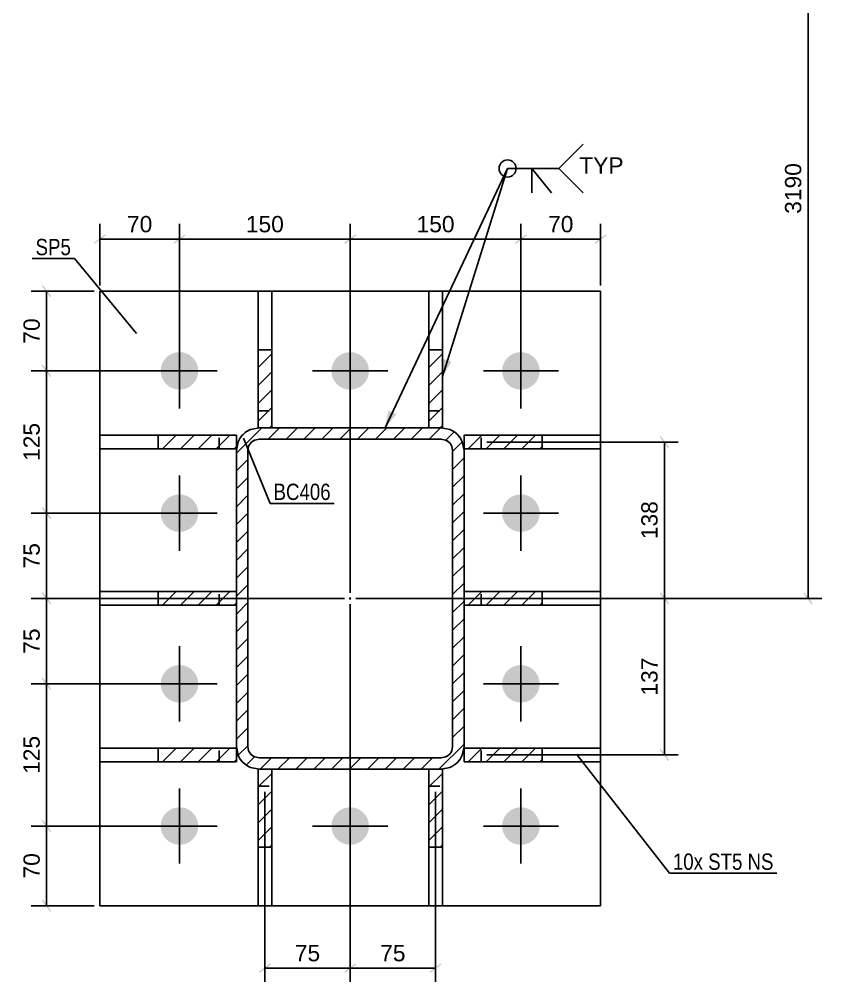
# Model space of a CAD drawing. Header units: millimetres. Extents: x 0 to 841, y 0 to 594.
# Drawn here: x 489.5 to 630.5, y 232.9 to 402 of the extents above; entities that cross this region are included whole.
import ezdxf

# ---------------------------------------------------------------- set-up
doc = ezdxf.new("R2010")
doc.units = ezdxf.units.MM
doc.linetypes.add('DXK_LINE_DOT2', pattern=[3.9198, 1.9599, -1.9599])
doc.linetypes.add('DXK_LINE_DOT3', pattern=[5.9187, 2.979, -0.9799, 0.9799, -0.9799])
doc.styles.add('Arial', font='ARIAL.TTF', dxfattribs={"height": 0.2})
doc.styles.add('Arial Narrow', font='ARIALN.TTF', dxfattribs={"height": 0.2})

# ---------------------------------------------------------------- blocks, each defined once
blk = doc.blocks.new('Part-122566933-2369 - 2287')
at = {"linetype": 'Continuous'}
h = blk.add_hatch(dxfattribs=at)
h.set_pattern_fill('', scale=0.7, style=0, pattern_type=0)
h.set_pattern_definition([(45, (567.6686, 328.9448), (-1.57154, 1.57154), [])])
h.paths.add_polyline_path([(581.39, 328.94), (567.67, 328.94), (567.67, 326.54), (581.39, 326.54)])
at = {"color": 7, "linetype": 'DXK_LINE_DOT2'}
for p, q in [((567.67, 326.54), (567.67, 328.94)), ((581.39, 328.94), (567.67, 328.94)), ((570.67, 326.54), (570.67, 328.94)), ((581.39, 326.54), (567.67, 326.54))]:
    blk.add_line(p, q, dxfattribs=at)
at = {"color": 2, "linetype": 'Continuous'}
for p, q in [((581.39, 328.94), (567.67, 328.94)), ((567.67, 328.94), (567.67, 326.54)), ((591.67, 328.94), (581.39, 328.94)), ((581.39, 326.54), (581.39, 328.94)), ((591.67, 326.54), (591.67, 328.94)), ((567.67, 326.54), (581.39, 326.54)), ((591.67, 326.54), (581.39, 326.54))]:
    blk.add_line(p, q, dxfattribs=at)
blk = doc.blocks.new('Bolt-122566933-2295 - 2287')
at = {"linetype": 'Continuous'}
for points in [[(514.37, 340.24, -1), (520.97, 340.24, -1)], [(544.37, 340.24, -1), (550.97, 340.24, -1)], [(574.37, 340.24, -1), (580.97, 340.24, -1)], [(514.37, 315.24, -1), (520.97, 315.24, -1)], [(574.37, 315.24, -1), (580.97, 315.24, -1)], [(514.37, 285.24, -1), (520.97, 285.24, -1)], [(574.37, 285.24, -1), (580.97, 285.24, -1)], [(514.37, 260.24, -1), (520.97, 260.24, -1)], [(544.37, 260.24, -1), (550.97, 260.24, -1)], [(574.37, 260.24, -1), (580.97, 260.24, -1)]]:
    blk.add_hatch(color=1, dxfattribs=at).paths.add_polyline_path(points)
at = {"color": 1, "linetype": 'Continuous'}
for p, q in [((517.67, 333.64), (517.67, 346.84)), ((547.67, 333.64), (547.67, 346.84)), ((577.67, 333.64), (577.67, 346.84)), ((511.07, 340.24), (524.27, 340.24)), ((541.07, 340.24), (554.27, 340.24)), ((571.07, 340.24), (584.27, 340.24)), ((517.67, 308.64), (517.67, 321.84)), ((577.67, 308.64), (577.67, 321.84)), ((511.07, 315.24), (524.27, 315.24)), ((571.07, 315.24), (584.27, 315.24)), ((517.67, 278.64), (517.67, 291.84)), ((577.67, 278.64), (577.67, 291.84)), ((511.07, 285.24), (524.27, 285.24)), ((571.07, 285.24), (584.27, 285.24)), ((517.67, 253.64), (517.67, 266.84)), ((547.67, 253.64), (547.67, 266.84)), ((577.67, 253.64), (577.67, 266.84)), ((511.07, 260.24), (524.27, 260.24)), ((541.07, 260.24), (554.27, 260.24)), ((571.07, 260.24), (584.27, 260.24))]:
    blk.add_line(p, q, dxfattribs=at)
blk = doc.blocks.new('Part-122566933-2300 - 2287')
at = {"linetype": 'Continuous'}
h = blk.add_hatch(dxfattribs=at)
h.set_pattern_fill('', scale=0.7, style=0, pattern_type=0)
h.set_pattern_definition([(45, (567.3641, 327.7736), (-1.571545, 1.571545), [])])
h.paths.add_polyline_path([(567.67, 326.24), (567.36, 327.77), (566.5, 329.07), (565.2, 329.94), (563.67, 330.24), (531.67, 330.24), (530.14, 329.94), (528.84, 329.07), (527.97, 327.77), (527.67, 326.24), (527.67, 274.24), (527.97, 272.71), (528.84, 271.41), (530.14, 270.55), (531.67, 270.24), (563.67, 270.24), (565.2, 270.55), (566.5, 271.41), (567.36, 272.71), (567.67, 274.24)])
h.paths.add_polyline_path([(565.52, 273.48), (565.08, 272.83), (564.43, 272.4), (563.67, 272.24), (531.67, 272.24), (530.9, 272.4), (530.25, 272.83), (529.82, 273.48), (529.67, 274.24), (529.67, 326.24), (529.82, 327.01), (530.25, 327.66), (530.9, 328.09), (531.67, 328.24), (563.67, 328.24), (564.43, 328.09), (565.08, 327.66), (565.52, 327.01), (565.67, 326.24), (565.67, 274.24)])
blk.add_hatch(color=30, dxfattribs=at).paths.add_polyline_path([(547.67, 300.14, -1), (547.67, 300.34, -1)])
at = {"color": 7, "linetype": 'DXK_LINE_DOT2'}
for p, q in [((530.14, 329.94), (531.67, 330.24)), ((531.67, 330.24), (563.67, 330.24)), ((563.67, 330.24), (565.2, 329.94)), ((531.67, 328.24), (530.9, 328.09)), ((531.67, 328.24), (563.67, 328.24)), ((564.43, 328.09), (563.67, 328.24)), ((527.67, 326.24), (527.97, 327.77)), ((529.82, 327.01), (529.67, 326.24)), ((565.67, 326.24), (565.52, 327.01)), ((567.36, 327.77), (567.67, 326.24)), ((527.67, 274.24), (527.67, 326.24)), ((529.67, 274.24), (529.67, 326.24)), ((565.67, 274.24), (565.67, 326.24)), ((567.67, 274.24), (567.67, 326.24)), ((527.97, 272.71), (527.67, 274.24)), ((529.67, 274.24), (529.82, 273.48)), ((565.52, 273.48), (565.67, 274.24)), ((567.67, 274.24), (567.36, 272.71)), ((530.9, 272.4), (531.67, 272.24)), ((563.67, 272.24), (564.43, 272.4)), ((531.67, 272.24), (563.67, 272.24)), ((531.67, 270.24), (530.14, 270.55)), ((531.67, 270.24), (563.67, 270.24)), ((565.2, 270.55), (563.67, 270.24))]:
    blk.add_line(p, q, dxfattribs=at)
at = {"color": 2, "linetype": 'Continuous'}
for p, q in [((531.67, 330.24), (530.14, 329.94)), ((531.67, 330.24), (531.67, 330.24)), ((531.67, 330.24), (563.67, 330.24)), ((563.67, 330.24), (563.67, 330.24)), ((565.2, 329.94), (563.67, 330.24)), ((530.9, 328.09), (531.67, 328.24)), ((531.67, 328.24), (531.67, 328.24)), ((531.67, 328.24), (563.67, 328.24)), ((563.67, 328.24), (563.67, 328.24)), ((563.67, 328.24), (564.43, 328.09)), ((527.97, 327.77), (527.67, 326.24)), ((529.67, 326.24), (529.82, 327.01)), ((565.52, 327.01), (565.67, 326.24)), ((567.67, 326.24), (567.36, 327.77)), ((527.67, 326.24), (527.67, 326.24)), ((527.67, 274.24), (527.67, 326.24)), ((529.67, 326.24), (529.67, 326.24)), ((529.67, 274.24), (529.67, 326.24)), ((565.67, 326.24), (565.67, 326.24)), ((565.67, 274.24), (565.67, 326.24)), ((567.67, 326.24), (567.67, 326.24)), ((567.67, 274.24), (567.67, 326.24)), ((527.67, 274.24), (527.67, 274.24)), ((527.67, 274.24), (527.97, 272.71)), ((529.67, 274.24), (529.67, 274.24)), ((529.82, 273.48), (529.67, 274.24)), ((565.67, 274.24), (565.52, 273.48)), ((565.67, 274.24), (565.67, 274.24)), ((567.36, 272.71), (567.67, 274.24)), ((567.67, 274.24), (567.67, 274.24)), ((531.67, 272.24), (530.9, 272.4)), ((564.43, 272.4), (563.67, 272.24)), ((531.67, 272.24), (531.67, 272.24)), ((531.67, 272.24), (563.67, 272.24)), ((563.67, 272.24), (563.67, 272.24)), ((530.14, 270.55), (531.67, 270.24)), ((531.67, 270.24), (531.67, 270.24)), ((531.67, 270.24), (563.67, 270.24)), ((563.67, 270.24), (565.2, 270.55)), ((563.67, 270.24), (563.67, 270.24))]:
    blk.add_line(p, q, dxfattribs=at)
at = {"color": 30, "linetype": 'DXK_LINE_DOT3'}
blk.add_line((547.67, 300.24), (547.67, 300.24), dxfattribs=at)
at = {"color": 30, "linetype": 'Continuous'}
blk.add_circle((547.67, 300.24), 0.1, dxfattribs=at)
at = {"color": 7, "linetype": 'DXK_LINE_DOT2'}
for centre, radius, start, end in [((531.67, 326.24), 4, 112.5, 157.5), ((563.67, 326.24), 4, 22.5, 67.5), ((531.67, 326.24), 2, 112.5, 157.5), ((563.67, 326.24), 2, 22.5, 67.5), ((531.67, 274.24), 4, 202.5, 247.5), ((531.67, 274.24), 2, 202.5, 247.5), ((563.67, 274.24), 2, 292.5, 337.5), ((563.67, 274.24), 4, 292.5, 337.5)]:
    blk.add_arc(centre, radius, start, end, dxfattribs=at)
at = {"color": 2, "linetype": 'Continuous'}
for centre, radius, start, end in [((531.67, 326.24), 4, 112.5, 157.5), ((563.67, 326.24), 4, 22.5, 67.5), ((531.67, 326.24), 2, 112.5, 157.5), ((563.67, 326.24), 2, 22.5, 67.5), ((531.67, 274.24), 4, 202.5, 247.5), ((531.67, 274.24), 2, 202.5, 247.5), ((563.67, 274.24), 2, 292.5, 337.5), ((563.67, 274.24), 4, 292.5, 337.5)]:
    blk.add_arc(centre, radius, start, end, dxfattribs=at)
blk = doc.blocks.new('Part-122566933-2352 - 2287')
at = {"color": 2, "linetype": 'Continuous'}
for p, q in [((503.67, 246.24), (503.67, 354.24)), ((503.67, 354.24), (591.67, 354.24)), ((591.67, 246.24), (591.67, 354.24)), ((591.67, 246.24), (503.67, 246.24))]:
    blk.add_line(p, q, dxfattribs=at)
at = {"color": 7, "linetype": 'DXK_LINE_DOT2'}
for p, q in [((533.87, 354.24), (503.67, 354.24)), ((503.67, 246.24), (533.87, 246.24))]:
    blk.add_line(p, q, dxfattribs=at)
blk = doc.blocks.new('Part-122566933-2364 - 2287')
at = {"linetype": 'Continuous'}
h = blk.add_hatch(dxfattribs=at)
h.set_pattern_fill('', scale=0.7, style=0, pattern_type=0)
h.set_pattern_definition([(45, (567.6686, 301.4448), (-1.57154, 1.57154), [])])
h.paths.add_polyline_path([(581.39, 301.44), (567.67, 301.44), (567.67, 299.04), (581.39, 299.04)])
at = {"color": 7, "linetype": 'DXK_LINE_DOT2'}
for p, q in [((567.67, 299.04), (567.67, 301.44)), ((581.39, 301.44), (567.67, 301.44)), ((570.67, 299.04), (570.67, 301.44)), ((581.39, 299.04), (567.67, 299.04))]:
    blk.add_line(p, q, dxfattribs=at)
at = {"color": 2, "linetype": 'Continuous'}
for p, q in [((581.39, 301.44), (567.67, 301.44)), ((567.67, 301.44), (567.67, 299.04)), ((591.67, 301.44), (581.39, 301.44)), ((581.39, 299.04), (581.39, 301.44)), ((591.67, 299.04), (591.67, 301.44)), ((567.67, 299.04), (581.39, 299.04)), ((591.67, 299.04), (581.39, 299.04))]:
    blk.add_line(p, q, dxfattribs=at)
blk = doc.blocks.new('Part-122566933-2374 - 2287')
at = {"linetype": 'Continuous'}
h = blk.add_hatch(dxfattribs=at)
h.set_pattern_fill('', scale=0.7, style=0, pattern_type=0)
h.set_pattern_definition([(45, (567.6686, 273.9448), (-1.57154, 1.57154), [])])
h.paths.add_polyline_path([(581.39, 273.94), (567.67, 273.94), (567.67, 271.54), (581.39, 271.54)])
at = {"color": 7, "linetype": 'DXK_LINE_DOT2'}
for p, q in [((567.67, 271.54), (567.67, 273.94)), ((581.39, 273.94), (567.67, 273.94)), ((570.67, 271.54), (570.67, 273.94)), ((581.39, 271.54), (567.67, 271.54))]:
    blk.add_line(p, q, dxfattribs=at)
at = {"color": 2, "linetype": 'Continuous'}
for p, q in [((581.39, 273.94), (567.67, 273.94)), ((567.67, 273.94), (567.67, 271.54)), ((591.67, 273.94), (581.39, 273.94)), ((581.39, 271.54), (581.39, 273.94)), ((591.67, 271.54), (591.67, 273.94)), ((567.67, 271.54), (581.39, 271.54)), ((591.67, 271.54), (581.39, 271.54))]:
    blk.add_line(p, q, dxfattribs=at)
blk = doc.blocks.new('Part-122566933-2379 - 2287')
at = {"linetype": 'Continuous'}
h = blk.add_hatch(dxfattribs=at)
h.set_pattern_fill('', scale=0.7, style=0, pattern_type=0)
h.set_pattern_definition([(45, (513.9508, 301.4448), (-1.57154, 1.57154), [])])
h.paths.add_polyline_path([(527.67, 301.44), (513.95, 301.44), (513.95, 299.04), (527.67, 299.04)])
at = {"color": 2, "linetype": 'Continuous'}
for p, q in [((503.67, 301.44), (513.95, 301.44)), ((503.67, 299.04), (503.67, 301.44)), ((513.95, 301.44), (527.67, 301.44)), ((513.95, 299.04), (513.95, 301.44)), ((527.67, 301.44), (527.67, 299.04)), ((513.95, 299.04), (503.67, 299.04)), ((527.67, 299.04), (513.95, 299.04))]:
    blk.add_line(p, q, dxfattribs=at)
at = {"color": 7, "linetype": 'DXK_LINE_DOT2'}
for p, q in [((513.95, 301.44), (527.67, 301.44)), ((524.67, 299.04), (524.67, 301.44)), ((527.67, 301.44), (527.67, 299.04)), ((513.95, 299.04), (527.67, 299.04))]:
    blk.add_line(p, q, dxfattribs=at)
blk = doc.blocks.new('Part-122566933-2384 - 2287')
at = {"linetype": 'Continuous'}
h = blk.add_hatch(dxfattribs=at)
h.set_pattern_fill('', scale=0.7, style=0, pattern_type=0)
h.set_pattern_definition([(45, (513.9508, 328.9448), (-1.57154, 1.57154), [])])
h.paths.add_polyline_path([(527.67, 328.94), (513.95, 328.94), (513.95, 326.54), (527.67, 326.54)])
at = {"color": 2, "linetype": 'Continuous'}
for p, q in [((503.67, 328.94), (513.95, 328.94)), ((503.67, 326.54), (503.67, 328.94)), ((513.95, 328.94), (527.67, 328.94)), ((513.95, 326.54), (513.95, 328.94)), ((527.67, 328.94), (527.67, 326.54)), ((513.95, 326.54), (503.67, 326.54)), ((527.67, 326.54), (513.95, 326.54))]:
    blk.add_line(p, q, dxfattribs=at)
at = {"color": 7, "linetype": 'DXK_LINE_DOT2'}
for p, q in [((513.95, 328.94), (527.67, 328.94)), ((524.67, 326.54), (524.67, 328.94)), ((527.67, 328.94), (527.67, 326.54)), ((513.95, 326.54), (527.67, 326.54))]:
    blk.add_line(p, q, dxfattribs=at)
blk = doc.blocks.new('Part-122566933-2389 - 2287')
at = {"linetype": 'Continuous'}
h = blk.add_hatch(dxfattribs=at)
h.set_pattern_fill('', scale=0.7, style=0, pattern_type=0)
h.set_pattern_definition([(45, (513.9508, 273.9448), (-1.57154, 1.57154), [])])
h.paths.add_polyline_path([(527.67, 273.94), (513.95, 273.94), (513.95, 271.54), (527.67, 271.54)])
at = {"color": 2, "linetype": 'Continuous'}
for p, q in [((503.67, 273.94), (513.95, 273.94)), ((503.67, 271.54), (503.67, 273.94)), ((513.95, 273.94), (527.67, 273.94)), ((513.95, 271.54), (513.95, 273.94)), ((527.67, 273.94), (527.67, 271.54)), ((513.95, 271.54), (503.67, 271.54)), ((527.67, 271.54), (513.95, 271.54))]:
    blk.add_line(p, q, dxfattribs=at)
at = {"color": 7, "linetype": 'DXK_LINE_DOT2'}
for p, q in [((513.95, 273.94), (527.67, 273.94)), ((524.67, 271.54), (524.67, 273.94)), ((527.67, 273.94), (527.67, 271.54)), ((513.95, 271.54), (527.67, 271.54))]:
    blk.add_line(p, q, dxfattribs=at)
blk = doc.blocks.new('Part-122566933-2394 - 2287')
at = {"linetype": 'Continuous'}
h = blk.add_hatch(dxfattribs=at)
h.set_pattern_fill('', scale=0.7, style=0, pattern_type=0)
h.set_pattern_definition([(45, (531.4686, 270.2448), (-1.57154, 1.57154), [])])
h.paths.add_polyline_path([(533.87, 270.24), (531.47, 270.24), (531.47, 256.53), (533.87, 256.53)])
at = {"color": 7, "linetype": 'DXK_LINE_DOT2'}
for p, q in [((531.47, 256.53), (531.47, 270.24)), ((533.87, 270.24), (531.47, 270.24)), ((533.87, 256.53), (533.87, 270.24)), ((531.47, 267.24), (533.87, 267.24))]:
    blk.add_line(p, q, dxfattribs=at)
at = {"color": 2, "linetype": 'Continuous'}
for p, q in [((533.87, 270.24), (531.47, 270.24)), ((531.47, 270.24), (531.47, 256.53)), ((533.87, 256.53), (533.87, 270.24)), ((531.47, 246.24), (531.47, 256.53)), ((531.47, 256.53), (533.87, 256.53)), ((533.87, 246.24), (533.87, 256.53)), ((531.47, 246.24), (533.87, 246.24))]:
    blk.add_line(p, q, dxfattribs=at)
blk = doc.blocks.new('Part-122566933-2399 - 2287')
at = {"linetype": 'Continuous'}
h = blk.add_hatch(dxfattribs=at)
h.set_pattern_fill('', scale=0.7, style=0, pattern_type=0)
h.set_pattern_definition([(45, (561.4686, 270.2448), (-1.57154, 1.57154), [])])
h.paths.add_polyline_path([(563.87, 270.24), (561.47, 270.24), (561.47, 256.53), (563.87, 256.53)])
at = {"color": 7, "linetype": 'DXK_LINE_DOT2'}
for p, q in [((561.47, 256.53), (561.47, 270.24)), ((563.87, 270.24), (561.47, 270.24)), ((563.87, 256.53), (563.87, 270.24)), ((561.47, 267.24), (563.87, 267.24))]:
    blk.add_line(p, q, dxfattribs=at)
at = {"color": 2, "linetype": 'Continuous'}
for p, q in [((563.87, 270.24), (561.47, 270.24)), ((561.47, 270.24), (561.47, 256.53)), ((563.87, 256.53), (563.87, 270.24)), ((561.47, 246.24), (561.47, 256.53)), ((561.47, 256.53), (563.87, 256.53)), ((563.87, 246.24), (563.87, 256.53)), ((561.47, 246.24), (563.87, 246.24))]:
    blk.add_line(p, q, dxfattribs=at)
blk = doc.blocks.new('Part-122566933-2404 - 2287')
at = {"linetype": 'Continuous'}
h = blk.add_hatch(dxfattribs=at)
h.set_pattern_fill('', scale=0.7, style=0, pattern_type=0)
h.set_pattern_definition([(45, (531.4686, 343.962), (-1.57154, 1.57154), [])])
h.paths.add_polyline_path([(533.87, 343.96), (531.47, 343.96), (531.47, 330.24), (533.87, 330.24)])
at = {"color": 2, "linetype": 'Continuous'}
for p, q in [((531.47, 354.24), (533.87, 354.24)), ((531.47, 343.96), (531.47, 354.24)), ((533.87, 343.96), (533.87, 354.24)), ((531.47, 330.24), (531.47, 343.96)), ((531.47, 343.96), (533.87, 343.96)), ((533.87, 343.96), (533.87, 330.24)), ((533.87, 330.24), (531.47, 330.24))]:
    blk.add_line(p, q, dxfattribs=at)
at = {"color": 7, "linetype": 'DXK_LINE_DOT2'}
for p, q in [((531.47, 330.24), (531.47, 343.96)), ((533.87, 343.96), (533.87, 330.24)), ((531.47, 333.24), (533.87, 333.24)), ((533.87, 330.24), (531.47, 330.24))]:
    blk.add_line(p, q, dxfattribs=at)
blk = doc.blocks.new('Part-122566933-2409 - 2287')
at = {"linetype": 'Continuous'}
h = blk.add_hatch(dxfattribs=at)
h.set_pattern_fill('', scale=0.7, style=0, pattern_type=0)
h.set_pattern_definition([(45, (561.4686, 343.962), (-1.57154, 1.57154), [])])
h.paths.add_polyline_path([(563.87, 343.96), (561.47, 343.96), (561.47, 330.24), (563.87, 330.24)])
at = {"color": 2, "linetype": 'Continuous'}
for p, q in [((561.47, 354.24), (563.87, 354.24)), ((561.47, 343.96), (561.47, 354.24)), ((563.87, 343.96), (563.87, 354.24)), ((561.47, 330.24), (561.47, 343.96)), ((561.47, 343.96), (563.87, 343.96)), ((563.87, 343.96), (563.87, 330.24)), ((563.87, 330.24), (561.47, 330.24))]:
    blk.add_line(p, q, dxfattribs=at)
at = {"color": 7, "linetype": 'DXK_LINE_DOT2'}
for p, q in [((561.47, 330.24), (561.47, 343.96)), ((563.87, 343.96), (563.87, 330.24)), ((561.47, 333.24), (563.87, 333.24)), ((563.87, 330.24), (561.47, 330.24))]:
    blk.add_line(p, q, dxfattribs=at)
blk = doc.blocks.new('StraightDimension-122566933-2472 - 2287')
at = {"linetype": 'Continuous'}
for points in [[(576.77, 362.57), (576.57, 362.72), (578.57, 364.22), (578.77, 364.07)], [(592.57, 364.22), (592.77, 364.07), (590.77, 362.57), (590.57, 362.72)]]:
    blk.add_hatch(color=7, dxfattribs=at).paths.add_polyline_path(points)
at = {"color": 7, "linetype": 'Continuous'}
for p, q in [((577.67, 341.24), (577.67, 366.1)), ((591.67, 355.24), (591.67, 366.1)), ((577.67, 363.4), (591.67, 363.4))]:
    blk.add_line(p, q, dxfattribs=at)
at = {"color": 0}
blk.add_wipeout([(587.49, 364), (587.49, 368.2), (581.85, 368.2), (581.85, 364)], dxfattribs=at)
at = {"color": 3, "style": 'Arial'}
blk.add_text('70', height=2.865, dxfattribs=at).set_placement((582.45, 364.6))
blk = doc.blocks.new('StraightDimension-122566933-3503 - 2287')
at = {"linetype": 'Continuous'}
for points in [[(493.48, 316.14), (493.63, 316.34), (495.13, 314.34), (494.98, 314.14)], [(495.13, 299.34), (494.98, 299.14), (493.48, 301.14), (493.63, 301.34)]]:
    blk.add_hatch(color=7, dxfattribs=at).paths.add_polyline_path(points)
at = {"color": 7, "linetype": 'Continuous'}
for p, q in [((516.67, 315.24), (491.61, 315.24)), ((494.31, 300.24), (494.31, 315.24)), ((546.67, 300.24), (491.61, 300.24))]:
    blk.add_line(p, q, dxfattribs=at)
at = {"color": 0}
blk.add_wipeout([(493.71, 310.56), (489.51, 310.56), (489.51, 304.92), (493.71, 304.92)], dxfattribs=at)
at = {"color": 3, "style": 'Arial'}
blk.add_text('75', height=2.865, rotation=90.0002, dxfattribs=at).set_placement((493.11, 305.52))
blk = doc.blocks.new('StraightDimension-122566933-3504 - 2287')
at = {"linetype": 'Continuous'}
for points in [[(493.48, 301.14), (493.63, 301.34), (495.13, 299.34), (494.98, 299.14)], [(495.13, 284.34), (494.98, 284.14), (493.48, 286.14), (493.63, 286.34)]]:
    blk.add_hatch(color=7, dxfattribs=at).paths.add_polyline_path(points)
at = {"color": 7, "linetype": 'Continuous'}
for p, q in [((546.67, 300.24), (491.61, 300.24)), ((494.31, 285.24), (494.31, 300.24)), ((516.67, 285.24), (491.61, 285.24))]:
    blk.add_line(p, q, dxfattribs=at)
at = {"color": 0}
blk.add_wipeout([(493.71, 295.56), (489.51, 295.56), (489.51, 289.92), (493.71, 289.92)], dxfattribs=at)
at = {"color": 3, "style": 'Arial'}
blk.add_text('75', height=2.865, rotation=90.0002, dxfattribs=at).set_placement((493.11, 290.52))
blk = doc.blocks.new('StraightDimension-122566933-3501 - 2287')
at = {"linetype": 'Continuous'}
for points in [[(493.48, 355.14), (493.63, 355.34), (495.13, 353.34), (494.98, 353.14)], [(495.13, 339.34), (494.98, 339.14), (493.48, 341.14), (493.63, 341.34)]]:
    blk.add_hatch(color=7, dxfattribs=at).paths.add_polyline_path(points)
at = {"color": 7, "linetype": 'Continuous'}
for p, q in [((502.67, 354.24), (491.61, 354.24)), ((494.31, 340.24), (494.31, 354.24)), ((516.67, 340.24), (491.61, 340.24))]:
    blk.add_line(p, q, dxfattribs=at)
at = {"color": 0}
blk.add_wipeout([(493.71, 350.07), (489.51, 350.07), (489.51, 344.42), (493.71, 344.42)], dxfattribs=at)
at = {"color": 3, "style": 'Arial'}
blk.add_text('70', height=2.865, rotation=90.0002, dxfattribs=at).set_placement((493.11, 345.02))
blk = doc.blocks.new('StraightDimension-122566933-2513 - 2287')
at = {"linetype": 'Continuous'}
for points in [[(602.07, 328.64), (602.22, 328.84), (603.72, 326.84), (603.57, 326.64)], [(603.72, 299.34), (603.57, 299.14), (602.07, 301.14), (602.22, 301.34)]]:
    blk.add_hatch(color=7, dxfattribs=at).paths.add_polyline_path(points)
at = {"color": 7, "linetype": 'Continuous'}
for p, q in [((571.67, 327.74), (605.29, 327.74)), ((602.89, 300.24), (602.89, 327.74)), ((548.67, 300.24), (605.29, 300.24))]:
    blk.add_line(p, q, dxfattribs=at)
at = {"color": 0}
blk.add_wipeout([(602.29, 317.93), (598.09, 317.93), (598.09, 310.06), (602.29, 310.06)], dxfattribs=at)
at = {"color": 3, "style": 'Arial'}
blk.add_text('138', height=2.865, rotation=90.0002, dxfattribs=at).set_placement((601.69, 310.66))
blk = doc.blocks.new('StraightDimension-122566933-2533 - 2287')
at = {"linetype": 'Continuous'}
for points in [[(546.77, 234.45), (546.57, 234.6), (548.57, 236.1), (548.77, 235.95)], [(563.57, 236.1), (563.77, 235.95), (561.77, 234.45), (561.57, 234.6)]]:
    blk.add_hatch(color=7, dxfattribs=at).paths.add_polyline_path(points)
at = {"color": 7, "linetype": 'Continuous'}
for p, q in [((547.67, 299.24), (547.67, 232.87)), ((562.67, 266.24), (562.67, 232.87)), ((547.67, 235.27), (562.67, 235.27))]:
    blk.add_line(p, q, dxfattribs=at)
at = {"color": 0}
blk.add_wipeout([(557.99, 235.87), (557.99, 240.07), (552.34, 240.07), (552.34, 235.87)], dxfattribs=at)
at = {"color": 3, "style": 'Arial'}
blk.add_text('75', height=2.865, dxfattribs=at).set_placement((552.94, 236.47))
blk = doc.blocks.new('StraightDimension-122566933-2492 - 2287')
at = {"linetype": 'Continuous'}
for points in [[(516.77, 362.57), (516.57, 362.72), (518.57, 364.22), (518.77, 364.07)], [(548.57, 364.22), (548.77, 364.07), (546.77, 362.57), (546.57, 362.72)]]:
    blk.add_hatch(color=7, dxfattribs=at).paths.add_polyline_path(points)
at = {"color": 7, "linetype": 'Continuous'}
for p, q in [((517.67, 341.24), (517.67, 366.1)), ((547.67, 301.24), (547.67, 366.1)), ((517.67, 363.4), (547.67, 363.4))]:
    blk.add_line(p, q, dxfattribs=at)
at = {"color": 0}
blk.add_wipeout([(536.6, 364), (536.6, 368.2), (528.73, 368.2), (528.73, 364)], dxfattribs=at)
at = {"color": 3, "style": 'Arial'}
blk.add_text('150', height=2.865, dxfattribs=at).set_placement((529.33, 364.6))
blk = doc.blocks.new('StraightDimension-122566933-2502 - 2287')
at = {"linetype": 'Continuous'}
for points in [[(502.77, 362.57), (502.57, 362.72), (504.57, 364.22), (504.77, 364.07)], [(518.57, 364.22), (518.77, 364.07), (516.77, 362.57), (516.57, 362.72)]]:
    blk.add_hatch(color=7, dxfattribs=at).paths.add_polyline_path(points)
at = {"color": 7, "linetype": 'Continuous'}
for p, q in [((503.67, 355.24), (503.67, 366.1)), ((517.67, 341.24), (517.67, 366.1)), ((503.67, 363.4), (517.67, 363.4))]:
    blk.add_line(p, q, dxfattribs=at)
at = {"color": 0}
blk.add_wipeout([(513.49, 364), (513.49, 368.2), (507.84, 368.2), (507.84, 364)], dxfattribs=at)
at = {"color": 3, "style": 'Arial'}
blk.add_text('70', height=2.865, dxfattribs=at).set_placement((508.44, 364.6))
blk = doc.blocks.new('StraightDimension-122566933-2519 - 2287')
at = {"linetype": 'Continuous'}
for points in [[(602.07, 301.14), (602.22, 301.34), (603.72, 299.34), (603.57, 299.14)], [(603.72, 271.84), (603.57, 271.64), (602.07, 273.64), (602.22, 273.84)]]:
    blk.add_hatch(color=7, dxfattribs=at).paths.add_polyline_path(points)
at = {"color": 7, "linetype": 'Continuous'}
for p, q in [((548.67, 300.24), (605.29, 300.24)), ((602.89, 272.74), (602.89, 300.24)), ((571.67, 272.74), (605.29, 272.74))]:
    blk.add_line(p, q, dxfattribs=at)
at = {"color": 0}
blk.add_wipeout([(602.29, 290.43), (598.09, 290.43), (598.09, 282.56), (602.29, 282.56)], dxfattribs=at)
at = {"color": 3, "style": 'Arial'}
blk.add_text('137', height=2.865, rotation=90.0002, dxfattribs=at).set_placement((601.69, 283.16))
blk = doc.blocks.new('StraightDimension-122566933-2440 - 2287')
at = {"linetype": 'Continuous'}
for points in [[(627.31, 445.25), (627.46, 445.45), (628.96, 443.45), (628.81, 443.25)], [(628.96, 299.34), (628.81, 299.14), (627.31, 301.14), (627.46, 301.34)]]:
    blk.add_hatch(color=7, dxfattribs=at).paths.add_polyline_path(points)
at = {"color": 7, "linetype": 'Continuous'}
for p, q in [((548.67, 444.35), (630.54, 444.35)), ((628.14, 300.24), (628.14, 444.35)), ((568.67, 300.24), (630.54, 300.24))]:
    blk.add_line(p, q, dxfattribs=at)
at = {"color": 0}
blk.add_wipeout([(627.54, 377.34), (623.34, 377.34), (623.34, 367.25), (627.54, 367.25)], dxfattribs=at)
at = {"color": 3, "style": 'Arial'}
blk.add_text('3190', height=2.865, rotation=90.0002, dxfattribs=at).set_placement((626.94, 367.85))
blk = doc.blocks.new('StraightDimension-122566933-2526 - 2287')
at = {"linetype": 'Continuous'}
for points in [[(531.77, 234.45), (531.57, 234.6), (533.57, 236.1), (533.77, 235.95)], [(548.57, 236.1), (548.77, 235.95), (546.77, 234.45), (546.57, 234.6)]]:
    blk.add_hatch(color=7, dxfattribs=at).paths.add_polyline_path(points)
at = {"color": 7, "linetype": 'Continuous'}
for p, q in [((547.67, 299.24), (547.67, 232.87)), ((532.67, 266.24), (532.67, 232.87)), ((532.67, 235.27), (547.67, 235.27))]:
    blk.add_line(p, q, dxfattribs=at)
at = {"color": 0}
blk.add_wipeout([(542.99, 235.87), (542.99, 240.07), (537.34, 240.07), (537.34, 235.87)], dxfattribs=at)
at = {"color": 3, "style": 'Arial'}
blk.add_text('75', height=2.865, dxfattribs=at).set_placement((537.94, 236.47))
blk = doc.blocks.new('StraightDimension-122566933-2482 - 2287')
at = {"linetype": 'Continuous'}
for points in [[(546.77, 362.57), (546.57, 362.72), (548.57, 364.22), (548.77, 364.07)], [(578.57, 364.22), (578.77, 364.07), (576.77, 362.57), (576.57, 362.72)]]:
    blk.add_hatch(color=7, dxfattribs=at).paths.add_polyline_path(points)
at = {"color": 7, "linetype": 'Continuous'}
for p, q in [((547.67, 301.24), (547.67, 366.1)), ((577.67, 341.24), (577.67, 366.1)), ((547.67, 363.4), (577.67, 363.4))]:
    blk.add_line(p, q, dxfattribs=at)
at = {"color": 0}
blk.add_wipeout([(566.6, 364), (566.6, 368.2), (558.73, 368.2), (558.73, 364)], dxfattribs=at)
at = {"color": 3, "style": 'Arial'}
blk.add_text('150', height=2.865, dxfattribs=at).set_placement((559.33, 364.6))
blk = doc.blocks.new('StraightDimension-122566933-3502 - 2287')
at = {"linetype": 'Continuous'}
for points in [[(493.48, 341.14), (493.63, 341.34), (495.13, 339.34), (494.98, 339.14)], [(495.13, 314.34), (494.98, 314.14), (493.48, 316.14), (493.63, 316.34)]]:
    blk.add_hatch(color=7, dxfattribs=at).paths.add_polyline_path(points)
at = {"color": 7, "linetype": 'Continuous'}
for p, q in [((516.67, 340.24), (491.61, 340.24)), ((494.31, 315.24), (494.31, 340.24)), ((516.67, 315.24), (491.61, 315.24))]:
    blk.add_line(p, q, dxfattribs=at)
at = {"color": 0}
blk.add_wipeout([(493.71, 331.68), (489.51, 331.68), (489.51, 323.81), (493.71, 323.81)], dxfattribs=at)
at = {"color": 3, "style": 'Arial'}
blk.add_text('125', height=2.865, rotation=90.0002, dxfattribs=at).set_placement((493.11, 324.41))
blk = doc.blocks.new('StraightDimension-122566933-3505 - 2287')
at = {"linetype": 'Continuous'}
for points in [[(493.48, 286.14), (493.63, 286.34), (495.13, 284.34), (494.98, 284.14)], [(495.13, 259.34), (494.98, 259.14), (493.48, 261.14), (493.63, 261.34)]]:
    blk.add_hatch(color=7, dxfattribs=at).paths.add_polyline_path(points)
at = {"color": 7, "linetype": 'Continuous'}
for p, q in [((516.67, 285.24), (491.61, 285.24)), ((494.31, 260.24), (494.31, 285.24)), ((516.67, 260.24), (491.61, 260.24))]:
    blk.add_line(p, q, dxfattribs=at)
at = {"color": 0}
blk.add_wipeout([(493.71, 276.68), (489.51, 276.68), (489.51, 268.81), (493.71, 268.81)], dxfattribs=at)
at = {"color": 3, "style": 'Arial'}
blk.add_text('125', height=2.865, rotation=90.0002, dxfattribs=at).set_placement((493.11, 269.41))
blk = doc.blocks.new('StraightDimension-122566933-3506 - 2287')
at = {"linetype": 'Continuous'}
for points in [[(493.48, 261.14), (493.63, 261.34), (495.13, 259.34), (494.98, 259.14)], [(495.13, 245.34), (494.98, 245.14), (493.48, 247.14), (493.63, 247.34)]]:
    blk.add_hatch(color=7, dxfattribs=at).paths.add_polyline_path(points)
at = {"color": 7, "linetype": 'Continuous'}
for p, q in [((516.67, 260.24), (491.61, 260.24)), ((494.31, 246.24), (494.31, 260.24)), ((502.67, 246.24), (491.61, 246.24))]:
    blk.add_line(p, q, dxfattribs=at)
at = {"color": 0}
blk.add_wipeout([(493.71, 256.07), (489.51, 256.07), (489.51, 250.42), (493.71, 250.42)], dxfattribs=at)
at = {"color": 3, "style": 'Arial'}
blk.add_text('70', height=2.865, rotation=90.0002, dxfattribs=at).set_placement((493.11, 251.02))
blk = doc.blocks.new('MarkSet-122566933-2731 - 2287')
at = {"color": 0}
for points in [[(609.68, 252.55), (609.68, 255.55), (604.38, 255.55), (604.38, 252.55)], [(616.6, 252.55), (616.6, 255.55), (610.58, 255.55), (610.58, 252.55)], [(622.07, 252.55), (622.07, 255.55), (617.5, 255.55), (617.5, 252.55)]]:
    blk.add_wipeout(points, dxfattribs=at)
for points in [[(609.68, 252.55), (609.68, 255.55), (604.38, 255.55), (604.38, 252.55)], [(616.6, 252.55), (616.6, 255.55), (610.58, 255.55), (610.58, 252.55)], [(622.07, 252.55), (622.07, 255.55), (617.5, 255.55), (617.5, 252.55)]]:
    blk.add_wipeout(points, dxfattribs=at)
at = {"color": 30, "linetype": 'Continuous'}
for p, q in [((587.42, 272.86), (603.78, 251.95)), ((603.78, 251.95), (622.67, 251.95))]:
    blk.add_line(p, q, dxfattribs=at)
at = {"color": 3, "style": 'Arial Narrow'}
for s, p in [('10x', (604.38, 252.55)), ('ST5', (610.58, 252.55)), ('NS', (617.5, 252.55))]:
    blk.add_text(s, height=2.863, dxfattribs=at).set_placement(p)
blk = doc.blocks.new('Mark-122566933-2296 - 2287')
at = {"color": 0}
blk.add_wipeout([(544.25, 317.55), (544.25, 320.55), (534.2, 320.55), (534.2, 317.55)], dxfattribs=at)
blk.add_wipeout([(544.25, 317.55), (544.25, 320.55), (534.2, 320.55), (534.2, 317.55)], dxfattribs=at)
at = {"color": 30, "linetype": 'Continuous'}
for p, q in [((528.92, 328.42), (533.6, 316.95)), ((533.6, 316.95), (544.85, 316.95))]:
    blk.add_line(p, q, dxfattribs=at)
at = {"color": 3, "style": 'Arial Narrow'}
blk.add_text('BC406', height=2.863, dxfattribs=at).set_placement((534.2, 317.55))
blk = doc.blocks.new('Mark-122566933-2348 - 2287')
at = {"color": 0}
blk.add_wipeout([(498.59, 360.57), (498.59, 363.57), (492.38, 363.57), (492.38, 360.57)], dxfattribs=at)
blk.add_wipeout([(498.59, 360.57), (498.59, 363.57), (492.38, 363.57), (492.38, 360.57)], dxfattribs=at)
at = {"color": 30, "linetype": 'Continuous'}
for p in [(491.78, 359.97), (510.09, 346.8)]:
    blk.add_line(p, (499.19, 359.97), dxfattribs=at)
at = {"color": 3, "style": 'Arial Narrow'}
blk.add_text('SP5', height=2.863, dxfattribs=at).set_placement((492.38, 360.57))
blk = doc.blocks.new('WeldMark-122566933-2642 - 2287')
at = {"linetype": 'Continuous'}
for points in [[(565.48, 341.89), (563.87, 339.25), (564.05, 342.34)], [(555.75, 332.63), (553.79, 330.24), (554.4, 333.27)]]:
    blk.add_hatch(color=30, dxfattribs=at).paths.add_polyline_path(points)
at = {"color": 30, "linetype": 'Continuous'}
for p, q in [((553.79, 330.24), (575.33, 375.81)), ((563.87, 339.25), (575.33, 375.81)), ((575.33, 375.81), (584.33, 375.81))]:
    blk.add_line(p, q, dxfattribs=at)
at = {"color": 3, "linetype": 'Continuous'}
for q in [(583.04, 371.52), (579.61, 371.52)]:
    blk.add_line((579.61, 375.81), q, dxfattribs=at)
for start, end in [(90, 270), (270, 90)]:
    blk.add_arc((575.33, 375.81), 1.5, start, end, dxfattribs=at)
at = {"color": 0, "linetype": 'Continuous'}
blk.add_wipeout([(595.7, 374.91), (595.7, 377.91), (587.93, 377.91), (587.93, 374.91)], dxfattribs=at)
blk.add_wipeout([(595.7, 374.91), (595.7, 377.91), (587.93, 377.91), (587.93, 374.91)], dxfattribs=at)
at = {"color": 3, "linetype": 'Continuous'}
for q in [(588.61, 380.09), (588.61, 371.52)]:
    blk.add_line((584.33, 375.81), q, dxfattribs=at)
at = {"color": 3, "linetype": 'Continuous', "style": 'Arial'}
blk.add_text('TYP', height=2.865, dxfattribs=at).set_placement((587.93, 374.91))

msp = doc.modelspace()

# ---------------------------------------------------------------- block references
for name in ['Part-122566933-2352 - 2287', 'Part-122566933-2404 - 2287', 'Part-122566933-2409 - 2287', 'Bolt-122566933-2295 - 2287', 'Part-122566933-2300 - 2287', 'Part-122566933-2384 - 2287', 'Part-122566933-2369 - 2287', 'Part-122566933-2379 - 2287', 'Part-122566933-2364 - 2287', 'Part-122566933-2389 - 2287', 'Part-122566933-2374 - 2287', 'Part-122566933-2394 - 2287', 'Part-122566933-2399 - 2287']:
    msp.add_blockref(name, (0, 0))

# ---------------------------------------------------------------- next in the draw order: block references
for name in ['StraightDimension-122566933-2472 - 2287', 'StraightDimension-122566933-3501 - 2287', 'StraightDimension-122566933-2513 - 2287', 'StraightDimension-122566933-3503 - 2287']:
    msp.add_blockref(name, (0, 0))

# ---------------------------------------------------------------- next in the draw order: block references
msp.add_blockref('StraightDimension-122566933-3504 - 2287', (0, 0))

# ---------------------------------------------------------------- next in the draw order: block references
for name in ['StraightDimension-122566933-2492 - 2287', 'StraightDimension-122566933-2533 - 2287', 'StraightDimension-122566933-3505 - 2287']:
    msp.add_blockref(name, (0, 0))

# ---------------------------------------------------------------- next in the draw order: block references
for name in ['StraightDimension-122566933-2502 - 2287', 'Mark-122566933-2296 - 2287', 'StraightDimension-122566933-2519 - 2287', 'StraightDimension-122566933-3506 - 2287']:
    msp.add_blockref(name, (0, 0))

# ---------------------------------------------------------------- next in the draw order: block references
for name in ['StraightDimension-122566933-2440 - 2287', 'Mark-122566933-2348 - 2287', 'StraightDimension-122566933-3502 - 2287', 'MarkSet-122566933-2731 - 2287']:
    msp.add_blockref(name, (0, 0))

# ---------------------------------------------------------------- next in the draw order: block references
for name in ['StraightDimension-122566933-2482 - 2287', 'StraightDimension-122566933-2526 - 2287']:
    msp.add_blockref(name, (0, 0))

# ---------------------------------------------------------------- next in the draw order: block references
msp.add_blockref('WeldMark-122566933-2642 - 2287', (0, 0))

doc.saveas('drawing.dxf')
